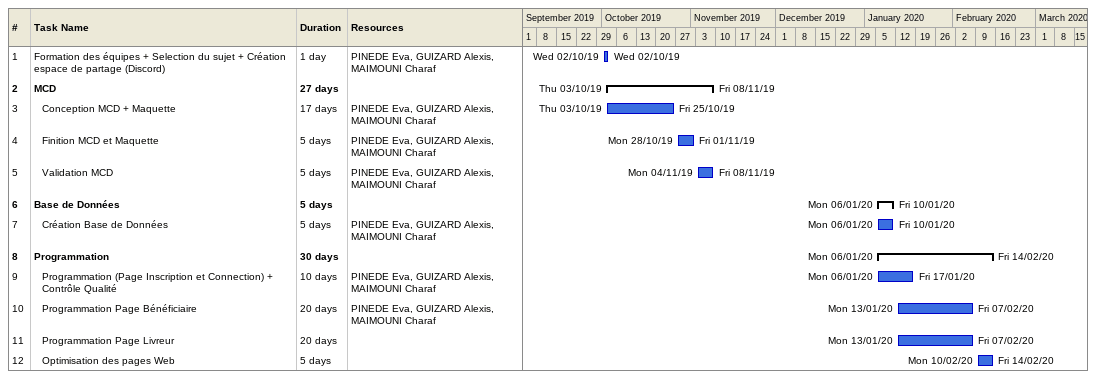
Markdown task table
| ID | Level | Task | Duration | Start | Finish | Resources |
|---|---|---|---|---|---|---|
| 1 | 1 | Formation des équipes + Selection du sujet + Création espace de partage (Discord) | 1d | 2019-10-02 | 2019-10-02 | PINEDE Eva, GUIZARD Alexis, MAIMOUNI Charaf |
| 2 | 1 | **MCD** | 27d | 2019-10-03 | 2019-11-08 |  |
| 3 | 2 | Conception MCD + Maquette | 17d | 2019-10-03 | 2019-10-25 | PINEDE Eva, GUIZARD Alexis, MAIMOUNI Charaf |
| 4 | 2 | Finition MCD et Maquette | 5d | 2019-10-28 | 2019-11-01 | PINEDE Eva, GUIZARD Alexis, MAIMOUNI Charaf |
| 5 | 2 | Validation MCD | 5d | 2019-11-04 | 2019-11-08 | PINEDE Eva, GUIZARD Alexis, MAIMOUNI Charaf |
| 6 | 1 | **Base de Données** | 5d | 2020-01-06 | 2020-01-10 |  |
| 7 | 2 | Création Base de Données | 5d | 2020-01-06 | 2020-01-10 | PINEDE Eva, GUIZARD Alexis, MAIMOUNI Charaf |
| 8 | 1 | **Programmation** | 30d | 2020-01-06 | 2020-02-14 |  |
| 9 | 2 | Programmation (Page Inscription et Connection) + Contrôle Qualité | 10d | 2020-01-06 | 2020-01-17 | PINEDE Eva, GUIZARD Alexis, MAIMOUNI Charaf |
| 10 | 2 | Programmation Page Bénéficiaire | 20d | 2020-01-13 | 2020-02-07 | PINEDE Eva, GUIZARD Alexis, MAIMOUNI Charaf |
| 11 | 2 | Programmation Page Livreur | 20d | 2020-01-13 | 2020-02-07 |  |
| 12 | 2 | Optimisation des pages Web | 5d | 2020-02-10 | 2020-02-14 |  |
